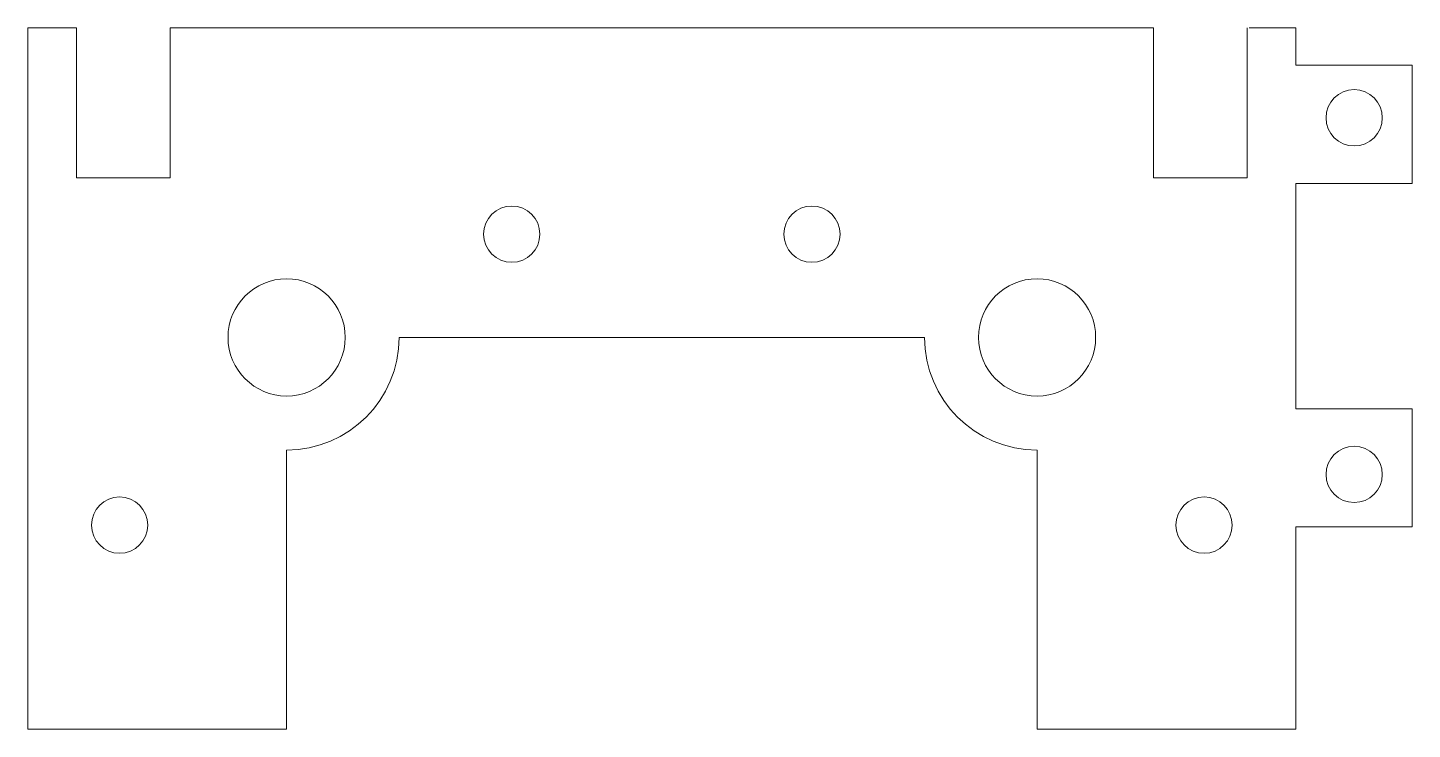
# Model space of a CAD drawing. Header units: millimetres. Extents: x -33.8 to 40, y 0 to 37.4.
import ezdxf

# ---------------------------------------------------------------- set-up
doc = ezdxf.new("R2010")
doc.units = ezdxf.units.MM
doc.layers.get('0').update_dxf_attribs({"linetype": 'CONTINUOUS', "lineweight": 0, "true_color": 0x000000})

msp = doc.modelspace()

# ---------------------------------------------------------------- linework, layer by layer
for p, q in [((-33.8, 37.38), (-31.2, 37.38)), ((-33.8, 0), (-33.8, 37.38)), ((-31.2, 37.38), (-31.2, 29.38)), ((-26.2, 37.38), (-26.2, 29.38)), ((26.2, 37.38), (-26.2, 37.38)), ((26.2, 37.38), (26.2, 29.38)), ((31.2, 37.38), (31.2, 29.38)), ((33.8, 37.38), (31.3, 37.38)), ((33.8, 35.38), (33.8, 37.38)), ((33.8, 35.38), (40, 35.38)), ((40, 35.38), (40, 29.08)), ((-31.2, 29.38), (-26.2, 29.38)), ((26.2, 29.38), (31.2, 29.38)), ((33.8, 29.08), (40, 29.08)), ((33.8, 29.08), (33.8, 17.08)), ((-14, 20.88), (14, 20.88)), ((33.8, 17.08), (40, 17.08)), ((40, 17.08), (40, 10.78)), ((-20, 14.88), (-20, 0)), ((20, 14.88), (20, 0)), ((33.8, 10.78), (40, 10.78)), ((33.8, 10.78), (33.8, 0)), ((-33.8, 0), (-20, 0)), ((20, 0), (33.8, 0))]:
    msp.add_line(p, q)
for centre, radius in [((36.9, 32.58), 1.5), ((-8, 26.38), 1.5), ((8, 26.38), 1.5), ((-20, 20.88), 3.123), ((20, 20.88), 3.123), ((36.9, 13.58), 1.5), ((-28.9, 10.88), 1.5), ((28.9, 10.88), 1.5)]:
    msp.add_circle(centre, radius)
for centre, start, end in [((-20, 20.88), 270, 360), ((20, 20.88), 180, 270)]:
    msp.add_arc(centre, 6, start, end)

doc.saveas('drawing.dxf')
